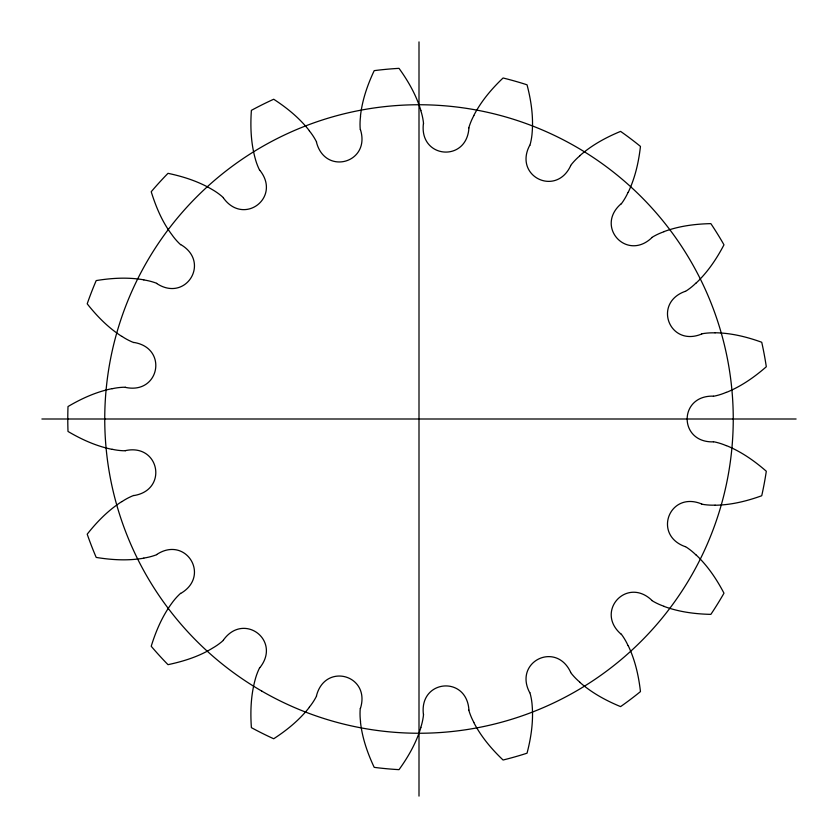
<?xml version="1.0" encoding="UTF-8"?>
<svg xmlns="http://www.w3.org/2000/svg" width="838" height="838" viewBox="0 0 838 838"><rect width="100%" height="100%" fill="white"/><g stroke="black" fill="none" stroke-linecap="round" stroke-linejoin="round"><path stroke-width="1.26" d="M423.4 714.269C419.136 679.524 466.735 675.114 468.924 710.048M360.445 116.21C362.142 100.33 367.432 85.036 374.209 70.643A351.216 351.216 0 0 1 399.014 68.349C408.326 81.244 416.329 95.312 420.917 110.606M360.424 708.435C370.983 675.051 325.029 661.978 316.439 695.917M468.924 127.952C466.724 162.897 419.147 158.487 423.4 123.731M420.917 727.394C416.329 742.688 408.326 756.756 399.014 769.651A351.216 351.216 0 0 1 374.209 767.357C367.432 752.964 362.142 737.67 360.445 721.79M529.763 145.267C513.233 176.116 556.034 197.433 570.699 165.641M628.186 192.384C635.099 177.991 638.661 162.205 640.462 146.409A351.216 351.216 0 0 0 620.581 131.388C605.884 137.453 591.67 145.194 579.718 155.784M473.784 115.508C481.106 101.314 491.55 88.954 503.072 77.986A351.216 351.216 0 0 1 527.039 84.806C531.062 100.193 533.439 116.21 532.193 132.121A61.844 61.844 0 0 1 529.92 145.309M259.822 667.718C281.736 640.431 243.586 611.614 223.337 640.169M309.39 707.262C299.585 719.863 287.036 730.097 273.701 738.76A351.216 351.216 0 0 1 251.39 727.646C250.269 711.787 250.866 695.613 255.024 680.194A61.844 61.844 0 0 1 259.675 667.656M621.168 203.76C594.613 226.564 626.814 261.896 651.974 237.552M695.917 283.254C707.565 272.329 716.595 258.9 723.98 244.811A351.216 351.216 0 0 0 710.865 223.631C694.964 223.976 678.916 226.061 663.947 231.623M180.725 593.43C211.019 575.895 185.847 535.241 156.654 554.547M121.856 501.553C108.395 510.153 97.061 521.697 87.204 534.183A351.216 351.216 0 0 0 96.202 557.417C111.894 559.994 128.057 560.894 143.79 558.181M685.275 291.331C652.268 303 669.541 347.571 701.794 333.964M726.253 392.456C741.064 386.475 754.336 377.205 766.309 366.751A351.216 351.216 0 0 0 761.732 342.26C746.784 336.834 731.061 332.99 715.097 332.759M133.797 495.572C168.386 490.167 159.608 443.176 125.396 450.624M112.103 388.633C96.443 391.796 81.695 398.459 68.004 406.545A351.216 351.216 0 0 0 68.004 431.455C81.695 439.541 96.443 446.204 112.103 449.367M713.41 396.144C678.413 395.107 678.413 442.893 713.41 441.856M715.097 505.241C731.061 505.01 746.784 501.166 761.732 495.74A351.216 351.216 0 0 0 766.309 471.249C754.336 460.795 741.064 451.525 726.253 445.544M41.9 419L796.1 419M125.396 387.376C159.618 394.813 168.396 347.854 133.797 342.428M143.79 279.819C128.057 277.106 111.894 278.007 96.202 280.583A351.216 351.216 0 0 0 87.204 303.817C97.061 316.303 108.395 327.847 121.856 336.447M701.794 504.036C669.52 490.44 652.268 534.99 685.275 546.669M663.947 606.377C678.916 611.939 694.964 614.024 710.865 614.369A351.216 351.216 0 0 0 723.98 593.189C716.595 579.1 707.565 565.671 695.917 554.746M156.654 283.454C185.847 302.759 211.019 262.105 180.725 244.57M651.974 600.448C626.814 576.104 594.613 611.436 621.168 634.24M579.718 682.216C591.67 692.806 605.884 700.547 620.581 706.612A351.216 351.216 0 0 0 640.462 691.591C638.661 675.795 635.099 660.009 628.186 645.616M223.337 197.831C243.586 226.386 281.736 197.569 259.822 170.282M309.39 130.738C299.585 118.137 287.036 107.903 273.701 99.24A351.216 351.216 0 0 0 251.39 110.354C250.269 126.213 250.866 142.387 255.024 157.806A61.844 61.844 0 0 0 259.675 170.344M570.699 672.359C556.034 640.567 513.233 661.884 529.763 692.733M473.784 722.492C481.106 736.686 491.55 749.046 503.072 760.014A351.216 351.216 0 0 0 527.039 753.194C531.062 737.807 533.439 721.79 532.193 705.879A61.844 61.844 0 0 0 529.92 692.691M316.439 142.083C325.018 176.022 370.993 162.939 360.424 129.565M419 41.9L419 796.1M715.086 505.136A61.844 61.844 0 0 1 701.762 504.193M685.358 546.533A61.844 61.844 0 0 1 695.844 554.819M663.979 606.272A61.844 61.844 0 0 1 651.891 600.584M621.304 634.146A61.844 61.844 0 0 1 628.081 645.658M579.781 682.132A61.844 61.844 0 0 1 570.563 672.453M473.879 722.44A61.844 61.844 0 0 1 468.777 710.09M423.567 714.28A61.844 61.844 0 0 1 420.812 727.363M360.55 721.769A61.844 61.844 0 0 1 360.256 708.414M316.586 695.99A61.844 61.844 0 0 1 309.306 707.188M223.442 640.295A61.844 61.844 0 0 1 212.601 648.099C199.056 656.531 183.532 661.36 167.998 664.67A351.216 351.216 0 0 1 151.217 646.266C155.899 631.056 162.3 616.192 171.738 603.318A61.844 61.844 0 0 1 180.61 593.304M156.706 554.704A61.844 61.844 0 0 1 143.78 558.077M121.919 501.637A61.844 61.844 0 0 1 133.745 495.415M125.396 450.792A61.844 61.844 0 0 1 112.124 449.262M112.124 388.738A61.844 61.844 0 0 1 125.396 387.208M133.745 342.585A61.844 61.844 0 0 1 121.919 336.363M143.78 279.923A61.844 61.844 0 0 1 156.706 283.296M180.61 244.696A61.844 61.844 0 0 1 171.832 234.619C162.195 221.902 155.952 206.892 151.217 191.734A351.216 351.216 0 0 1 167.998 173.33C183.564 176.588 198.962 181.584 212.653 189.807A61.844 61.844 0 0 1 223.442 197.705M309.306 130.812A61.844 61.844 0 0 1 316.586 142.01M360.256 129.586A61.844 61.844 0 0 1 360.55 116.231M420.812 110.637A61.844 61.844 0 0 1 423.567 123.72M468.777 127.91A61.844 61.844 0 0 1 473.879 115.56M570.563 165.547A61.844 61.844 0 0 1 579.781 155.868M628.081 192.342A61.844 61.844 0 0 1 621.304 203.854M651.891 237.416A61.844 61.844 0 0 1 663.979 231.728M695.844 283.181A61.844 61.844 0 0 1 685.358 291.467M701.762 333.807A61.844 61.844 0 0 1 715.086 332.864M726.211 392.362A61.844 61.844 0 0 1 713.442 396.301M713.442 441.699A61.844 61.844 0 0 1 726.211 445.638M261.875 691.151A314.25 314.25 0 0 0 733.25 419A314.25 314.25 0 0 0 261.875 146.849A314.25 314.25 0 0 0 261.875 691.151"/></g></svg>
